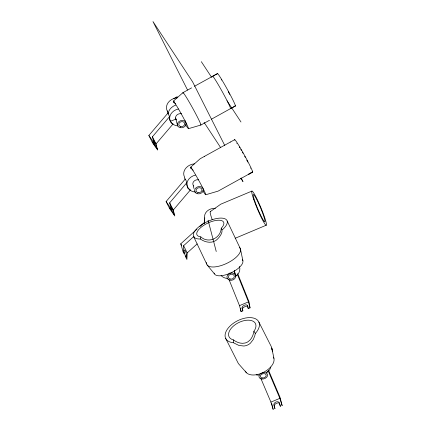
<?xml version="1.0" encoding="UTF-8"?>
<svg xmlns="http://www.w3.org/2000/svg" width="431" height="431" viewBox="0 0 431 431"><rect width="100%" height="100%" fill="white"/><g stroke="black" fill="none" stroke-linecap="round" stroke-linejoin="round"><path stroke-width="0.65" d="M186.725 182.819L169.663 202.845L173.284 210.01L174.819 215.99L169.717 208.728L166.097 201.557L185.314 179.01C187.205 181.807 186.23 185.368 188.056 188.142A10.436 8.512 -14.6 0 0 195.626 192.059M233.316 342.699L233.397 339.887A14.756 8.404 -26.8 0 1 231.366 328.131A14.756 8.404 -26.8 0 1 250.023 320.287A14.756 8.404 -26.8 0 1 253.924 331.256L255.314 333.454L254.877 335.447L253.353 339.375L250.433 343.168A11.653 11.594 77.5 0 1 249.603 343.846A11.109 11.05 81.6 0 1 245.255 345.802A11.653 11.589 78 0 1 243.671 346.007L238.925 345.441L233.316 342.699A18.511 10.538 -26.8 0 1 228.069 328.25A18.511 10.538 -26.8 0 1 252.722 317.884A18.511 10.538 -26.8 0 1 255.314 333.454M204.272 223.226L204.305 222.541L199.892 226.528M204.493 217.892L204.321 221.825L204.413 219.74M194.042 236.28L183.595 245.718L183.283 252.361L180.772 243.806L196.951 229.19M186.332 254.985L186.181 258.104L183.816 251.607M183.595 245.718L187.216 252.889L186.903 259.527L185.826 255.863M204.262 223.166L204.305 222.541M253.924 331.256C253.299 335.323 251.494 339.536 247.895 341.81A9.859 9.741 -63 0 1 244.97 343.038C240.875 344.008 236.646 342.338 233.397 339.887M200.356 238.995L200.754 236.834A14.756 6.012 -25.4 0 1 200.178 228.053A14.756 6.012 -25.4 0 1 218.835 220.209A14.756 6.012 -25.4 0 1 221.281 228.209C224.028 232.061 219.093 237.96 216.028 240.379C211.233 243.682 204.779 242.244 200.356 238.995A18.511 7.542 -25.4 0 1 197.026 228.473A18.511 7.542 -25.4 0 1 221.679 218.108A18.511 7.542 -25.4 0 1 222.348 229.75M221.259 228.322C220.624 238.268 208.351 243.876 200.846 236.905M267.662 371.242L266.369 372.621M157.574 149.918L152.472 142.65L148.851 135.485L168.068 112.933L169.48 116.747L152.412 136.767L153.953 142.747L154.675 144.175L153.948 141.363C149.961 141.206 158.193 148.501 157.574 149.918L156.033 143.938L152.412 136.767M156.033 143.938L173.1 123.912M169.717 208.728L170.574 207.726M173.284 210.01L190.351 189.99M187.216 252.889L197.166 243.898M190.561 167.26L200.205 158.716L204.553 156.324M173.278 101.21L182.954 92.649L191.596 87.876M185.535 124.607A15.699 0.84 61.1 0 0 183.902 118.73A15.699 0.84 61.1 0 0 173.305 101.549L173.801 101.145M202.78 190.68A15.699 0.84 61.1 0 0 201.148 184.802A15.699 0.84 61.1 0 0 190.55 167.627L191.046 167.223M210.28 211.637L220.737 204.202L251.963 191.068M155.235 146.19L156.13 145.683L156.857 148.496M212.661 76.255L217.52 73.572M235.412 105.913L211.222 119.322M194.473 86.281L217.429 73.642M209.498 120.276L200.894 125.028L188.433 128.68M230.52 108.66L235.38 105.978M204.51 156.345L230.423 142.025M230.386 142.047L234.706 139.655M252.598 172.066L218.097 191.127L205.727 194.753M170.401 121.37L175.902 119.058M235.159 238.289L266.266 225.208M242.852 310.88L242.114 308.063L242.852 310.88L241.074 311.624L239.507 305.638L248.466 301.872L237.325 274.218M248.251 308.607L247.518 305.794L248.251 308.607L250.028 307.858L248.983 301.689L237.691 273.669M272.268 405.824L273.189 409.45L270.916 402.112L279.875 398.341L268.351 371.231M190.276 189.958L187.905 187.9M173.305 101.549L175.6 103.882M190.55 167.627L193.136 170.283M246.473 372.761L238.375 363.559L225.682 338.432M207.171 264.995L214.428 273.863M148.851 135.485L153.953 142.747M153.053 141.869L154.675 144.175M166.097 201.557L171.199 208.825L169.663 202.845M201.325 61.681L211.61 77.316M227.029 100.773L240.977 121.995M204.089 122.409L220.607 147.537M240.805 178.251L243.003 181.602L241.182 177.998M188.056 188.142L187.329 186.709A10.436 8.512 -14.6 0 1 195.442 175.094M258.902 322.102L271.282 346.594L272.505 351.389L271.805 347.936M224.793 145.549L192.619 81.858L152.967 21.55L187.571 90.047M180.772 243.806L181.677 245.595M227.196 221.055L240.288 248.563M193.557 236.447L206.659 263.955M268.513 370.213L279.988 397.22L282.149 405.684L279.875 398.341M260.927 378.612L270.916 402.112M228.861 279.213L239.507 305.638M279.299 402.985L280.371 406.433L279.687 403.75A2.942 1.632 -26.7 0 0 276.578 403.276A2.942 1.632 -26.7 0 0 274.283 406.018L274.967 408.701L273.9 405.253A2.974 2.117 -28.6 0 1 275.953 402.037A2.974 2.117 -28.6 0 1 279.331 402.969M183.202 251.068L183.999 253.784L184.145 250.664A2.974 0.749 73.6 0 1 185.325 250.939A2.974 0.749 73.6 0 1 186.343 255.007M248.466 301.872L250.028 307.858M229.572 273.001L229.685 273.426M185.378 120.734L185.599 121.585M185.713 122.011L185.82 122.436M208.071 220.209L216.243 251.515M193.266 185.831L193.977 188.541M167.239 110.923L167.869 113.342M184.398 177.313L184.834 178.978M234.265 270.646L235.709 276.217L234.259 270.528M175.595 117.97L177.405 125.006M173.381 211.761L174.102 214.568L169.933 207.602L171.921 210.247L171.199 207.44A2.974 0.302 67.3 0 1 171.85 207.904A2.974 0.302 67.3 0 1 173.391 211.783M271.649 403.405L272.112 405.221M240.595 249.689L242.895 260.793M271.95 348.663L273.927 358.371M240.546 308.542L241.074 311.624M185.314 179.01L185.319 179.646M270.797 367.067A10.436 7.262 -17.2 0 1 266.638 372.659M258.842 375.105A10.436 7.262 -17.2 0 1 256.256 374.878M273.448 357.127A15.699 8.938 -26.8 0 1 263.384 372.395A15.699 8.938 -26.8 0 1 245.347 371.107M242.066 308.084A2.995 1.713 -26.8 0 1 244.372 305.223A2.995 1.713 -26.8 0 1 247.566 305.773M242.518 308.919A2.942 1.153 -25.3 0 1 245.018 306.613A2.942 1.153 -25.3 0 1 247.922 306.651M239.372 266.412A10.436 8.512 -14.6 0 1 235.461 276.449M227.342 278.474A10.436 8.512 -14.6 0 1 221.06 275.484M242.341 259.656A15.699 6.395 -25.4 0 1 231.28 272.715A15.699 6.395 -25.4 0 1 214.126 273.06M239.48 247.529A18.511 7.542 -25.4 0 1 226.162 263.648A18.511 7.542 -25.4 0 1 206.573 262.506M236.678 275.08A8.728 8.588 -56.7 0 1 235.574 276.212M204.779 218.28A10.867 8.507 2.5 0 1 215.468 208.238M212.181 219.611A15.699 1.573 67.2 0 1 210.721 211.783M221.238 79.509A14.756 0.787 61.1 0 1 221.604 80.091M228.306 91.722A14.756 0.787 61.1 0 1 229.728 94.4M217.456 73.916A18.511 0.991 61.1 0 1 227.282 89.292A18.511 0.991 61.1 0 1 235.078 105.81M212.677 76.88A18.511 0.991 61.1 0 1 222.105 91.399A18.511 0.991 61.1 0 1 230.224 108.493M193.778 185.982A4.439 3.62 -14.6 0 1 193.638 181.607A4.439 3.62 -14.6 0 1 198.643 179.84M184.484 177.001A10.867 8.868 -14.6 0 1 194.456 163.845M190.664 168.311A8.48 6.923 -14.6 0 1 191.434 167.928M234.75 140.161A18.511 0.986 61.1 0 1 244.576 155.462A18.511 0.986 61.1 0 1 252.173 171.721M236.781 143.178A14.756 0.787 61.1 0 1 236.975 143.404M239.372 147.003A14.756 0.787 61.1 0 1 239.841 147.768M240.837 149.438A14.756 0.787 61.1 0 1 241.365 150.338M242.459 152.229A14.756 0.787 61.1 0 1 243.019 153.215M244.7 156.237A14.756 0.787 61.1 0 1 245.255 157.25M246.839 160.208A14.756 0.787 61.1 0 1 247.798 162.061M250.573 167.955A14.756 0.787 61.1 0 1 250.686 168.279M168.101 114.043A8.658 5.727 -79.1 0 1 168.085 112.933M153.932 141.325A2.995 0.307 67.3 0 1 154.605 141.821A2.995 0.307 67.3 0 1 156.151 145.721M167.562 111.5A10.867 8.868 -14.6 0 1 177.54 97.745M176.548 119.926A4.439 3.62 -14.6 0 1 176.446 115.46A4.439 3.62 -14.6 0 1 181.618 113.811M186.537 123.444A10.436 8.512 -14.6 0 1 185.917 123.886M177.809 125.944A10.436 8.512 -14.6 0 1 169.658 117.959A10.436 8.512 -14.6 0 1 178.386 108.973M172.642 123.697A8.728 5.775 -79.1 0 1 170.385 121.391A8.728 5.775 -79.1 0 1 169.496 116.855M174.221 102.81A3.044 2.484 -14.6 0 1 174.512 102.524M173.31 102.292A8.48 6.923 -14.6 0 1 174.388 101.764M183.035 93.258A18.511 0.991 61.1 0 1 192.463 107.777A18.511 0.991 61.1 0 1 200.582 124.871M173.785 98.747A13.948 6.438 -52.2 0 1 177.281 96.689M168.23 113.547A10.867 8.868 -14.6 0 1 175.643 105.132M252.652 172.017L248.326 174.426L252.652 172.017M262.188 377.971A2.995 2.085 -17.2 0 0 266.186 375.089A2.995 2.085 -17.2 0 0 261.482 374.42A2.995 2.085 -17.2 0 0 262.188 377.971M261.816 379.021A4.434 3.087 -17.2 0 0 267.549 374.62A4.434 3.087 -17.2 0 0 260.491 373.844A4.434 3.087 -17.2 0 0 261.816 379.021M230.299 279.062A2.995 2.446 -14.6 0 0 234.243 275.996A2.995 2.446 -14.6 0 0 229.427 274.919A2.995 2.446 -14.6 0 0 230.299 279.062M229.804 280.215A4.434 3.615 -14.6 0 0 235.644 275.684A4.434 3.615 -14.6 0 0 228.522 274.084A4.434 3.615 -14.6 0 0 229.804 280.215M253.687 199.311A18.511 1.859 67.2 0 0 266.132 225.224A18.511 1.859 67.2 0 0 257.426 199.909A18.511 1.859 67.2 0 0 253.687 199.311M254.866 201.342A14.756 1.476 67.2 0 0 264.736 221.766A14.756 1.476 67.2 0 0 257.641 201.342A14.756 1.476 67.2 0 0 254.866 201.342M198.077 192.625A2.995 2.446 -14.6 0 0 201.891 189.441A2.995 2.446 -14.6 0 0 197.005 188.53A2.995 2.446 -14.6 0 0 198.077 192.625M197.182 193.681A4.434 3.615 -14.6 0 0 203.351 189.473A4.434 3.615 -14.6 0 0 196.434 187.442A4.434 3.615 -14.6 0 0 197.182 193.681M180.718 126.525A2.995 2.446 -14.6 0 0 184.662 123.46A2.995 2.446 -14.6 0 0 179.851 122.382A2.995 2.446 -14.6 0 0 180.718 126.525M180.223 127.678A4.434 3.615 -14.6 0 0 186.063 123.142A4.434 3.615 -14.6 0 0 178.94 121.547A4.434 3.615 -14.6 0 0 180.223 127.678"/></g></svg>
